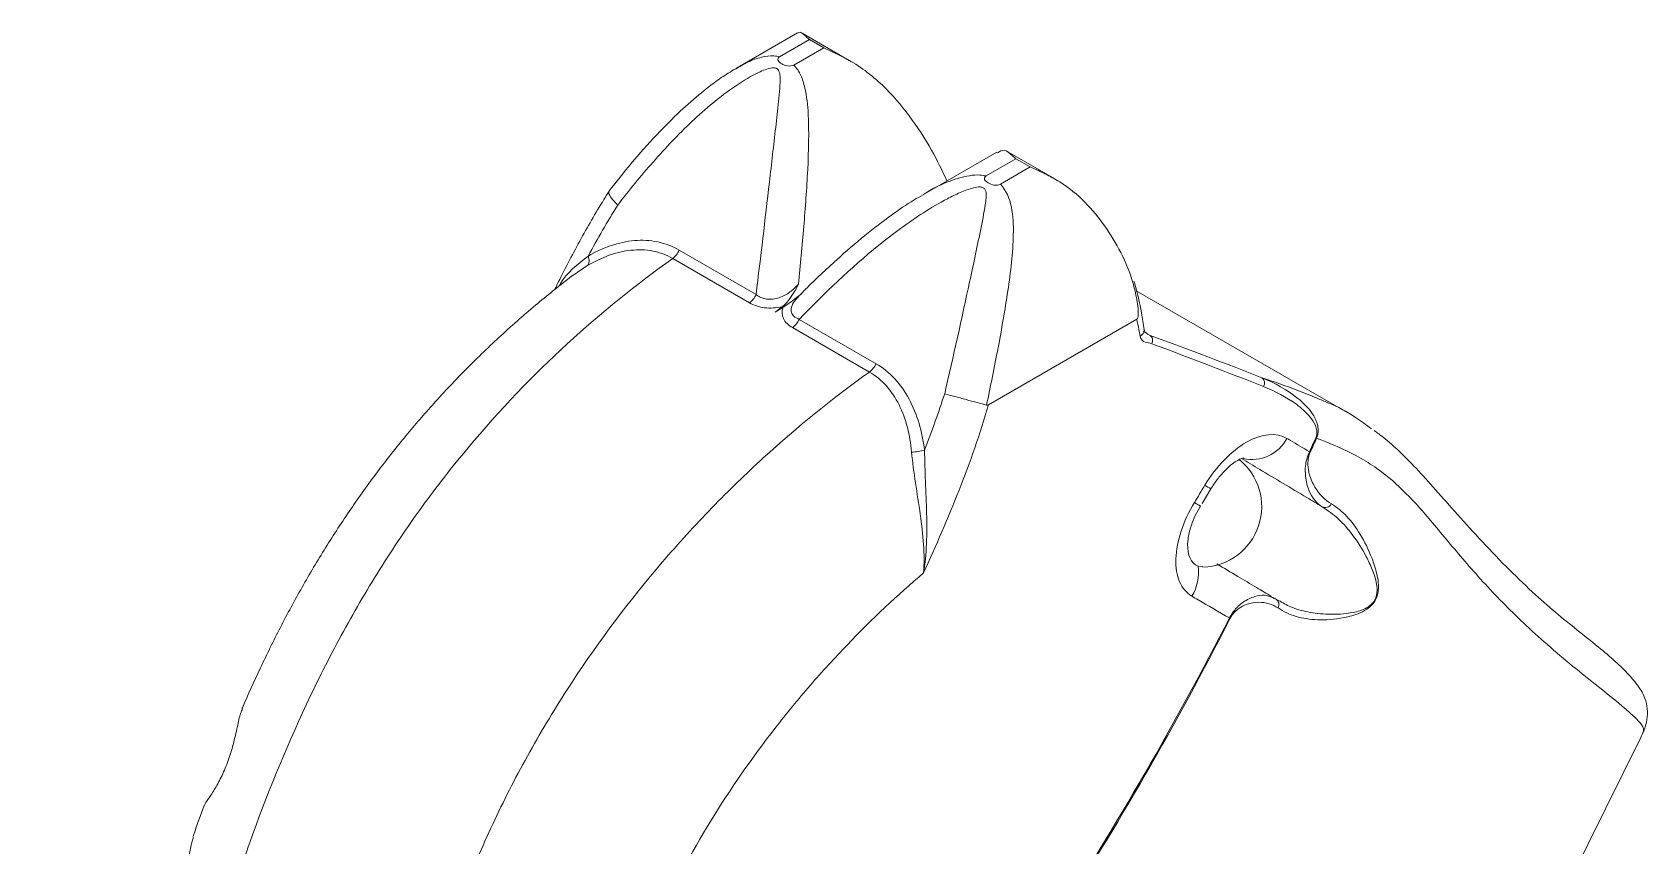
# Paper-space layout '_Isometric' of a CAD drawing. Header units: millimetres. Extents: x -15 to 40.7, y -23.2 to 50.
# Drawn here: x -11.71 to 11.97, y 38.03 to 49.97 of the extents above; entities that cross this region are included whole.
import ezdxf

# ---------------------------------------------------------------- set-up
doc = ezdxf.new("R2010")
doc.units = ezdxf.units.MM

psp = doc.layouts.new('_Isometric')

# ---------------------------------------------------------------- linework, layer by layer
at = {"color": 7, "linetype": 'Continuous', "lineweight": 15}
for p, q in [((-0.493, 49.96), (-1.387, 49.444)), ((-0.317, 49.861), (-0.754, 49.609)), ((-0.546, 49.488), (-0.108, 49.74)), ((0.267, 49.557), (-0.424, 49.956)), ((-0.108, 49.74), (-0.317, 49.861)), ((2.431, 48.212), (1.354, 47.59)), ((2.71, 48.113), (2.272, 47.861)), ((3.279, 47.818), (2.592, 48.215)), ((2.919, 47.993), (2.71, 48.113)), ((2.482, 47.74), (2.919, 47.993)), ((-2.225, 46.772), (-1.099, 46.121)), ((-1.196, 45.999), (-2.322, 46.65)), ((7.612, 44.366), (4.475, 46.177)), ((-0.819, 45.86), (-0.703, 45.934)), ((-0.467, 45.757), (0.66, 45.106)), ((2.309, 44.503), (4.482, 45.758)), ((0.562, 44.984), (-0.564, 45.635)), ((5.442, 43.057), (5.57, 43.269)), ((5.38, 42.135), (5.453, 42.132)), ((6.498, 41.666), (6.48, 41.677)), ((6.496, 41.663), (6.517, 41.655)), ((6.517, 41.655), (6.562, 41.632)), ((10.49, 36.829), (11.871, 39.623))]:
    psp.add_line(p, q, dxfattribs=at)
at = {"color": 8, "linetype": 'Continuous', "lineweight": 15}
for p, q in [((-3.566, 46.55), (-3.802, 46.391)), ((4.576, 45.579), (4.678, 45.52))]:
    psp.add_line(p, q, dxfattribs=at)
at = {"color": 7, "linetype": 'Continuous', "lineweight": 15, "flags": 128}
for points in [[(-0.716, 45.942), (-0.737, 45.925), (-0.819, 45.86)], [(5.416, 43.018), (5.416, 43.018), (5.413, 43.02), (5.407, 43.023), (5.397, 43.029), (5.384, 43.037), (5.368, 43.046), (5.349, 43.057), (5.328, 43.07)]]:
    psp.add_lwpolyline(points, dxfattribs=at)
at = {"color": 7, "linetype": 'Continuous', "lineweight": 15}
for centre, radius, start, end in [((-3.69, 46.622), 0.144, 329.6892, 26.0232), ((-2.512, 46.9), 0.314, 307.024, 335.791), ((-1.385, 46.25), 0.314, 307.024, 335.791), ((-0.753, 45.885), 0.314, 307.024, 335.791), ((0.373, 45.235), 0.314, 307.024, 335.791), ((6.257, 44.822), 0.0975, 328.0801, 53.6763), ((1.173, 44.509), 0.7, 270.5806, 286.4607), ((7.121, 44.082), 0.0673, 258.2146, 268.5651), ((5.425, 43.008), 0.889, 271.8005, 51.5006), ((7.029, 43.88), 0.0678, 257.9685, 268.2482), ((7.247, 43.093), 0.0979, 240.7616, 333.1676), ((4.717, 42.043), 0.67, 328.7466, 7.9352), ((6.47, 41.571), 0.0965, 329.8802, 60.614), ((5.912, 41.544), 0.183, 246.9441, 251.0032)]:
    psp.add_arc(centre, radius, start, end, dxfattribs=at)
at = {"color": 8, "linetype": 'Continuous', "lineweight": 15}
for centre, radius, start, end in [((6.166, 44.288), 0.588, 257.7511, 331.8046), ((7.448, 46.56), 3.789, 238.7037, 240.2706)]:
    psp.add_arc(centre, radius, start, end, dxfattribs=at)
at = {"color": 7, "linetype": 'Continuous', "lineweight": 15}
for points, knots in [([(-0.491, 49.957), (-0.479, 49.963), (-0.45, 49.977), (-0.408, 49.945), (-0.345, 49.886), (-0.317, 49.861)], [0, 0, 0, 0, 0.292361, 0.695989, 1, 1, 1, 1]), ([(-0.108, 49.74), (0.003, 49.691), (0.214, 49.596), (0.505, 49.41), (0.826, 49.137), (1.158, 48.745), (1.471, 48.272), (1.627, 47.94), (1.698, 47.789)], [0, 0, 0, 0, 0.131032, 0.249359, 0.370646, 0.589276, 0.813111, 1, 1, 1, 1]), ([(-0.754, 49.609), (-0.778, 49.595), (-0.785, 49.574), (-0.767, 49.536), (-0.747, 49.52), (-0.7, 49.493), (-0.672, 49.481), (-0.607, 49.47), (-0.57, 49.474), (-0.546, 49.488)], [0, 0, 0, 0, 0.25, 0.25, 0.5, 0.5, 0.75, 0.75, 1, 1, 1, 1]), ([(-1.403, 49.433), (-1.473, 49.391), (-1.646, 49.285), (-1.916, 49.076), (-2.232, 48.797), (-2.577, 48.45), (-2.924, 48.059), (-3.146, 47.777), (-3.251, 47.643)], [0, 0, 0, 0, 0.092847, 0.233424, 0.391868, 0.58021, 0.800057, 1, 1, 1, 1]), ([(-1.099, 46.121), (-1.032, 46.675), (-0.967, 47.226), (-0.872, 48.041), (-0.842, 48.309), (-0.797, 48.702), (-0.782, 48.83), (-0.763, 49.02), (-0.757, 49.083), (-0.747, 49.206), (-0.743, 49.266), (-0.75, 49.352), (-0.754, 49.38), (-0.774, 49.417), (-0.783, 49.428), (-0.808, 49.443), (-0.824, 49.446), (-0.873, 49.448), (-0.907, 49.439), (-0.974, 49.418), (-1.006, 49.405), (-1.166, 49.333), (-1.287, 49.258), (-1.631, 49.024), (-1.841, 48.846), (-2.241, 48.47), (-2.43, 48.27), (-2.79, 47.86), (-2.962, 47.649), (-3.128, 47.433)], [0, 0, 0, 0, 0.25, 0.25, 0.375, 0.375, 0.4375, 0.4375, 0.46875, 0.46875, 0.5, 0.5, 0.515625, 0.515625, 0.523438, 0.523438, 0.53125, 0.53125, 0.546875, 0.546875, 0.5625, 0.5625, 0.625, 0.625, 0.75, 0.75, 0.875, 0.875, 1, 1, 1, 1]), ([(-0.546, 49.488), (-0.504, 49.444), (-0.47, 49.391), (-0.418, 49.278), (-0.4, 49.218), (-0.356, 49.032), (-0.342, 48.9), (-0.321, 48.503), (-0.329, 48.23), (-0.356, 47.677), (-0.377, 47.397), (-0.423, 46.837), (-0.449, 46.555), (-0.477, 46.273)], [0, 0, 0, 0, 0.0625, 0.0625, 0.125, 0.125, 0.25, 0.25, 0.5, 0.5, 0.75, 0.75, 1, 1, 1, 1]), ([(2.438, 48.201), (2.474, 48.221), (2.545, 48.261), (2.614, 48.197), (2.692, 48.129), (2.71, 48.113)], [0, 0, 0, 0, 0.434594, 0.871603, 1, 1, 1, 1]), ([(2.272, 47.861), (2.248, 47.847), (2.242, 47.825), (2.261, 47.788), (2.281, 47.772), (2.328, 47.745), (2.356, 47.733), (2.421, 47.723), (2.458, 47.727), (2.482, 47.74)], [0, 0, 0, 0, 0.25, 0.25, 0.5, 0.5, 0.75, 0.75, 1, 1, 1, 1]), ([(2.919, 47.993), (2.992, 47.96), (3.067, 47.928), (3.213, 47.856), (3.285, 47.817), (3.488, 47.688), (3.611, 47.587), (3.941, 47.255), (4.108, 47.002), (4.248, 46.736)], [0, 0, 0, 0, 0.125, 0.125, 0.25, 0.25, 0.5, 0.5, 1, 1, 1, 1]), ([(-3.251, 47.639), (-3.277, 47.598), (-3.431, 47.359), (-3.689, 46.902), (-3.925, 46.456), (-4.041, 46.215), (-4.052, 46.191)], [0, 0, 0, 0, 0.088783, 0.517072, 0.953069, 1, 1, 1, 1]), ([(-3.128, 47.433), (-3.131, 47.436), (-3.168, 47.472), (-3.224, 47.536), (-3.265, 47.608), (-3.255, 47.631), (-3.25, 47.642)], [0, 0, 0, 0, 0.027025, 0.36956, 0.707644, 1, 1, 1, 1]), ([(1.666, 44.666), (1.793, 45.216), (1.916, 45.767), (2.09, 46.578), (2.147, 46.847), (2.225, 47.236), (2.252, 47.363), (2.271, 47.516), (2.274, 47.546), (2.274, 47.605), (2.273, 47.634), (2.254, 47.67), (2.244, 47.681), (2.218, 47.695), (2.202, 47.698), (2.154, 47.701), (2.12, 47.694), (2.02, 47.669), (1.956, 47.644), (1.829, 47.589), (1.767, 47.559), (1.585, 47.464), (1.468, 47.394), (1.126, 47.174), (0.909, 47.013), (0.284, 46.506), (-0.1, 46.137), (-0.467, 45.757)], [0, 0, 0, 0, 0.25, 0.25, 0.375, 0.375, 0.4375, 0.4375, 0.453125, 0.453125, 0.46875, 0.46875, 0.476563, 0.476563, 0.484375, 0.484375, 0.5, 0.5, 0.53125, 0.53125, 0.5625, 0.5625, 0.625, 0.625, 0.75, 0.75, 1, 1, 1, 1]), ([(2.482, 47.74), (2.567, 47.654), (2.618, 47.532), (2.67, 47.276), (2.675, 47.14), (2.667, 46.732), (2.633, 46.453), (2.551, 45.896), (2.501, 45.617), (2.395, 45.057), (2.338, 44.777), (2.279, 44.497)], [0, 0, 0, 0, 0.125, 0.125, 0.25, 0.25, 0.5, 0.5, 0.75, 0.75, 1, 1, 1, 1]), ([(1.35, 47.584), (1.305, 47.559), (1.144, 47.47), (0.859, 47.271), (0.477, 46.98), (0.059, 46.613), (-0.262, 46.314), (-0.442, 46.131), (-0.475, 46.097)], [0, 0, 0, 0, 0.063322, 0.230072, 0.437999, 0.669752, 0.939151, 1, 1, 1, 1]), ([(-3.561, 46.686), (-3.343, 46.811), (-3.112, 46.893), (-2.768, 46.922), (-2.652, 46.916), (-2.431, 46.869), (-2.325, 46.829), (-2.225, 46.772)], [0, 0, 0, 0, 0.5, 0.5, 0.75, 0.75, 1, 1, 1, 1]), ([(-2.322, 46.65), (-2.415, 46.703), (-2.512, 46.739), (-2.718, 46.779), (-2.826, 46.782), (-3.147, 46.749), (-3.363, 46.668), (-3.566, 46.55)], [0, 0, 0, 0, 0.25, 0.25, 0.5, 0.5, 1, 1, 1, 1]), ([(4.482, 45.758), (4.49, 45.762), (4.495, 45.774), (4.501, 45.796), (4.503, 45.807), (4.505, 45.841), (4.505, 45.863), (4.501, 45.93), (4.495, 45.973), (4.474, 46.101), (4.455, 46.185), (4.386, 46.431), (4.327, 46.588), (4.248, 46.736)], [0, 0, 0, 0, 0.03125, 0.03125, 0.0625, 0.0625, 0.125, 0.125, 0.25, 0.25, 0.5, 0.5, 1, 1, 1, 1]), ([(-2.322, 46.65), (-2.851, 46.272), (-3.367, 45.857), (-4.37, 44.937), (-4.856, 44.432), (-5.556, 43.592), (-5.784, 43.3), (-6.216, 42.703), (-6.422, 42.397), (-6.816, 41.768), (-7.004, 41.446), (-7.361, 40.787), (-7.532, 40.448), (-8.006, 39.435), (-8.279, 38.757), (-8.644, 37.742), (-8.758, 37.403), (-8.972, 36.735), (-9.071, 36.406), (-9.354, 35.434), (-9.521, 34.807), (-9.833, 33.591), (-9.976, 33.01), (-10.387, 31.354), (-10.641, 30.359), (-10.997, 28.961), (-11.112, 28.512), (-11.322, 27.637), (-11.417, 27.21), (-11.572, 26.358), (-11.632, 25.933), (-11.701, 25.071), (-11.71, 24.632), (-11.669, 23.733), (-11.618, 23.275), (-11.495, 22.572), (-11.445, 22.335), (-11.325, 21.852), (-11.255, 21.607), (-11.169, 21.356)], [0, 0, 0, 0, 0.0625, 0.0625, 0.125, 0.125, 0.15625, 0.15625, 0.1875, 0.1875, 0.21875, 0.21875, 0.25, 0.25, 0.3125, 0.3125, 0.34375, 0.34375, 0.375, 0.375, 0.4375, 0.4375, 0.5, 0.5, 0.625, 0.625, 0.6875, 0.6875, 0.75, 0.75, 0.8125, 0.8125, 0.875, 0.875, 0.9375, 0.9375, 0.96875, 0.96875, 1, 1, 1, 1]), ([(-3.803, 46.392), (-3.969, 46.26), (-4.318, 45.984), (-4.834, 45.531), (-5.343, 45.041), (-5.809, 44.547), (-6.245, 44.042), (-6.653, 43.524), (-7.045, 42.975), (-7.414, 42.41), (-7.758, 41.83), (-8.076, 41.242), (-8.365, 40.648), (-8.549, 40.251), (-8.633, 40.05), (-8.634, 40.048)], [0, 0, 0, 0, 0.084343, 0.176836, 0.266655, 0.354522, 0.432392, 0.514954, 0.596985, 0.678594, 0.75984, 0.840815, 0.92031, 0.999076, 1, 1, 1, 1]), ([(-1.099, 46.121), (-1.058, 46.088), (-1.005, 46.064), (-0.886, 46.046), (-0.821, 46.054), (-0.702, 46.094), (-0.649, 46.124), (-0.555, 46.193), (-0.514, 46.232), (-0.477, 46.273)], [0, 0, 0, 0, 0.25, 0.25, 0.5, 0.5, 0.75, 0.75, 1, 1, 1, 1]), ([(4.59, 45.607), (4.578, 45.688), (4.542, 45.917), (4.491, 46.159), (4.442, 46.31), (4.439, 46.319)], [0, 0, 0, 0, 0.33872, 0.95694, 1, 1, 1, 1]), ([(-0.716, 45.942), (-0.801, 45.923), (-0.892, 45.917), (-1.058, 45.938), (-1.134, 45.963), (-1.196, 45.999)], [0, 0, 0, 0, 0.5, 0.5, 1, 1, 1, 1]), ([(-0.703, 45.934), (-0.672, 45.955), (-0.609, 45.997), (-0.517, 46.066), (-0.458, 46.112), (-0.431, 46.133), (-0.431, 46.134)], [0, 0, 0, 0, 0.350037, 0.71001, 0.995074, 1, 1, 1, 1]), ([(-0.564, 45.635), (-0.626, 45.671), (-0.674, 45.716), (-0.724, 45.82), (-0.724, 45.878), (-0.703, 45.934)], [0, 0, 0, 0, 0.5, 0.5, 1, 1, 1, 1]), ([(4.533, 45.511), (4.527, 45.544), (4.52, 45.576), (4.514, 45.609), (4.504, 45.659), (4.493, 45.708), (4.482, 45.758), (4.482, 45.758), (4.482, 45.758), (4.482, 45.758)], [0, 0, 0, 0, 0.0001165475, 0.0001165475, 0.0001165475, 0.0002926609, 0.0002926609, 0.0002926609, 0.0002927209, 0.0002927209, 0.0002927209, 0.0002927209]), ([(4.649, 45.535), (4.633, 45.547), (4.598, 45.574), (4.592, 45.593), (4.589, 45.603)], [0, 0, 0, 0, 0.468354, 1, 1, 1, 1]), ([(4.704, 45.4), (4.713, 45.421), (4.716, 45.447), (4.706, 45.493), (4.693, 45.511), (4.678, 45.52)], [0, 0, 0, 0, 0.5, 0.5, 1, 1, 1, 1]), ([(0.66, 45.106), (0.76, 45.048), (0.853, 44.973), (1.015, 44.798), (1.085, 44.698), (1.203, 44.477), (1.252, 44.355), (1.327, 44.105), (1.354, 43.974), (1.371, 43.838)], [0, 0, 0, 0, 0.25, 0.25, 0.5, 0.5, 0.75, 0.75, 1, 1, 1, 1]), ([(-1.376, 15.703), (-1.447, 15.945), (-1.531, 16.198), (-1.711, 16.716), (-1.809, 16.981), (-2.113, 17.787), (-2.332, 18.344), (-3.025, 20.053), (-3.535, 21.243), (-4.539, 23.703), (-5.032, 24.976), (-5.823, 27.563), (-6.128, 28.878), (-6.351, 30.902), (-6.386, 31.589), (-6.362, 32.971), (-6.303, 33.663), (-6.084, 35.043), (-5.924, 35.733), (-5.599, 36.774), (-5.476, 37.121), (-5.207, 37.805), (-5.06, 38.143), (-4.741, 38.812), (-4.569, 39.143), (-4.199, 39.798), (-4.002, 40.122), (-3.388, 41.057), (-2.946, 41.642), (-2.24, 42.467), (-1.996, 42.734), (-1.499, 43.248), (-1.247, 43.491), (-0.485, 44.188), (0.034, 44.606), (0.562, 44.984)], [0, 0, 0, 0, 0.03125, 0.03125, 0.0625, 0.0625, 0.125, 0.125, 0.25, 0.25, 0.375, 0.375, 0.5, 0.5, 0.5625, 0.5625, 0.625, 0.625, 0.6875, 0.6875, 0.71875, 0.71875, 0.75, 0.75, 0.78125, 0.78125, 0.8125, 0.8125, 0.875, 0.875, 0.90625, 0.90625, 0.9375, 0.9375, 1, 1, 1, 1]), ([(1.18, 43.81), (1.169, 43.934), (1.149, 44.054), (1.089, 44.286), (1.048, 44.398), (0.945, 44.605), (0.884, 44.698), (0.738, 44.861), (0.654, 44.931), (0.562, 44.984)], [0, 0, 0, 0, 0.25, 0.25, 0.5, 0.5, 0.75, 0.75, 1, 1, 1, 1]), ([(6.315, 44.9), (6.506, 44.822), (6.684, 44.726), (6.921, 44.534), (6.995, 44.462), (7.085, 44.329), (7.112, 44.28), (7.137, 44.193), (7.143, 44.162), (7.143, 44.092), (7.138, 44.053), (7.119, 44.015)], [0, 0, 0, 0, 0.5, 0.5, 0.75, 0.75, 0.875, 0.875, 0.9375, 0.9375, 1, 1, 1, 1]), ([(7.107, 44.016), (7.124, 44.054), (7.125, 44.089), (7.118, 44.149), (7.11, 44.174), (7.08, 44.247), (7.053, 44.287), (6.965, 44.396), (6.895, 44.456), (6.675, 44.618), (6.512, 44.701), (6.34, 44.77)], [0, 0, 0, 0, 0.0625, 0.0625, 0.125, 0.125, 0.25, 0.25, 0.5, 0.5, 1, 1, 1, 1]), ([(2.279, 44.497), (2.197, 44.52), (2.09, 44.549), (1.867, 44.611), (1.755, 44.641), (1.666, 44.666)], [0, 0, 0, 0, 0.5, 0.5, 1, 1, 1, 1]), ([(7.126, 44.599), (7.179, 44.577), (7.386, 44.494), (7.636, 44.368), (7.846, 44.208), (7.924, 44.149)], [0, 0, 0, 0, 0.178493, 0.695997, 1, 1, 1, 1]), ([(2.309, 44.503), (2.247, 44.291), (2.18, 44.079), (2.035, 43.662), (1.957, 43.456), (1.715, 42.84), (1.539, 42.436), (1.356, 42.036)], [0, 0, 0, 0, 0.25, 0.25, 0.5, 0.5, 1, 1, 1, 1]), ([(2.279, 44.497), (2.284, 44.496), (2.29, 44.496), (2.295, 44.497), (2.3, 44.499), (2.305, 44.501), (2.309, 44.503)], [0, 0, 0, 0, 0.00002232162, 0.00002232162, 0.00002232162, 0.00004121863, 0.00004121863, 0.00004121863, 0.00004121863]), ([(6.684, 44.01), (6.531, 44.102), (6.314, 44.082), (5.978, 43.889), (5.866, 43.8), (5.658, 43.584), (5.562, 43.458), (5.48, 43.322)], [0, 0, 0, 0, 0.5, 0.5, 0.75, 0.75, 1, 1, 1, 1]), ([(11.865, 39.608), (11.866, 39.61), (11.896, 39.67), (11.936, 39.758), (11.974, 39.924), (11.969, 40.083), (11.926, 40.226), (11.865, 40.332), (11.824, 40.388), (11.78, 40.446), (11.683, 40.561), (11.524, 40.717), (11.273, 40.933), (10.974, 41.171), (10.643, 41.435), (10.303, 41.735), (9.926, 42.096), (9.544, 42.494), (9.184, 42.893), (8.864, 43.255), (8.589, 43.566), (8.333, 43.821), (8.132, 44.002), (8.008, 44.093), (7.964, 44.125)], [0, 0, 0, 0, 0.0007003, 0.0221648, 0.0386345, 0.0556449, 0.0729488, 0.0868726, 0.098149, 0.1101263, 0.125405, 0.1672391, 0.2134074, 0.2663832, 0.322423, 0.3861835, 0.4641756, 0.5536696, 0.6432547, 0.7298594, 0.8132088, 0.8844446, 0.9596178, 1, 1, 1, 1]), ([(1.371, 43.838), (1.372, 43.685), (1.378, 43.531), (1.391, 43.221), (1.398, 43.065), (1.409, 42.608), (1.401, 42.309), (1.356, 42.036)], [0, 0, 0, 0, 0.25, 0.25, 0.5, 0.5, 1, 1, 1, 1]), ([(6.684, 44.01), (6.701, 44), (6.718, 43.99), (6.735, 43.98), (6.828, 43.924), (6.921, 43.869), (7.014, 43.813)], [0, 0, 0, 0, 0.0001053424, 0.0001053424, 0.0001053424, 0.0006844396, 0.0006844396, 0.0006844396, 0.0006844396]), ([(1.18, 43.81), (1.194, 43.66), (1.215, 43.509), (1.261, 43.203), (1.286, 43.047), (1.329, 42.746), (1.346, 42.597), (1.366, 42.307), (1.367, 42.167), (1.356, 42.036)], [0, 0, 0, 0, 0.25, 0.25, 0.5, 0.5, 0.75, 0.75, 1, 1, 1, 1]), ([(5.569, 43.27), (5.573, 43.275), (5.605, 43.329), (5.674, 43.427), (5.78, 43.548), (5.88, 43.636), (5.968, 43.694), (6.024, 43.72), (6.051, 43.725), (6.047, 43.725), (6.046, 43.725)], [0, 0, 0, 0, 0.020782, 0.190625, 0.366733, 0.536121, 0.681393, 0.83633, 0.978342, 1, 1, 1, 1]), ([(7.2, 43.008), (7.124, 43.053), (6.934, 43.167), (6.629, 43.349), (6.31, 43.54), (6.106, 43.662), (6.017, 43.715)], [0, 0, 0, 0, 0.189545, 0.481273, 0.773007, 1, 1, 1, 1]), ([(7.2, 43.008), (7.119, 43.056), (7.054, 43.134), (6.983, 43.308), (6.964, 43.375), (6.952, 43.503), (6.95, 43.551), (6.959, 43.635), (6.964, 43.665), (6.982, 43.734), (6.995, 43.773), (7.014, 43.813)], [0, 0, 0, 0, 0.5, 0.5, 0.75, 0.75, 0.875, 0.875, 0.9375, 0.9375, 1, 1, 1, 1]), ([(7.026, 43.812), (7.008, 43.773), (7, 43.736), (6.991, 43.674), (6.99, 43.647), (6.993, 43.571), (7.001, 43.529), (7.032, 43.413), (7.062, 43.35), (7.161, 43.185), (7.241, 43.105), (7.335, 43.049)], [0, 0, 0, 0, 0.0625, 0.0625, 0.125, 0.125, 0.25, 0.25, 0.5, 0.5, 1, 1, 1, 1]), ([(5.328, 43.07), (5.353, 43.112), (5.378, 43.154), (5.404, 43.196), (5.429, 43.238), (5.455, 43.28), (5.48, 43.322)], [0, 0, 0, 0, 0.0001473651, 0.0001473651, 0.0001473651, 0.0002944823, 0.0002944823, 0.0002944823, 0.0002944823]), ([(5.328, 43.07), (5.246, 42.935), (5.179, 42.792), (5.086, 42.51), (5.059, 42.37), (5.051, 42.116), (5.07, 42.001), (5.15, 41.813), (5.211, 41.741), (5.29, 41.695)], [0, 0, 0, 0, 0.25, 0.25, 0.5, 0.5, 0.75, 0.75, 1, 1, 1, 1]), ([(5.416, 43.018), (5.36, 42.925), (5.315, 42.831), (5.25, 42.639), (5.231, 42.546), (5.222, 42.298), (5.278, 42.176), (5.38, 42.135)], [0, 0, 0, 0, 0.25, 0.25, 0.5, 0.5, 1, 1, 1, 1]), ([(7.335, 43.049), (7.499, 42.951), (7.635, 42.805), (7.82, 42.499), (7.879, 42.383), (7.957, 42.179), (7.982, 42.106), (8.011, 41.981), (8.019, 41.937), (8.025, 41.861), (8.025, 41.835), (8.023, 41.777), (8.019, 41.746), (8.001, 41.678), (7.984, 41.641), (7.941, 41.577), (7.916, 41.552), (7.845, 41.493), (7.8, 41.47), (7.673, 41.414), (7.595, 41.395), (7.377, 41.352), (7.25, 41.346), (7.018, 41.354), (6.913, 41.37), (6.722, 41.428), (6.635, 41.469), (6.553, 41.522)], [0, 0, 0, 0, 0.25, 0.25, 0.375, 0.375, 0.4375, 0.4375, 0.46875, 0.46875, 0.484375, 0.484375, 0.5, 0.5, 0.515625, 0.515625, 0.53125, 0.53125, 0.5625, 0.5625, 0.625, 0.625, 0.75, 0.75, 0.875, 0.875, 1, 1, 1, 1]), ([(5.658, 42.168), (5.759, 42.108), (5.952, 41.992), (6.219, 41.833), (6.385, 41.734), (6.458, 41.691)], [0, 0, 0, 0, 0.3837282, 0.7288294, 1, 1, 1, 1]), ([(1.356, 42.036), (0.976, 41.713), (0.601, 41.362), (0.051, 40.787), (-0.131, 40.589), (-0.482, 40.182), (-0.654, 39.973), (-1.154, 39.329), (-1.469, 38.878), (-2.053, 37.923), (-2.313, 37.433), (-2.539, 36.933)], [0, 0, 0, 0, 0.25, 0.25, 0.375, 0.375, 0.5, 0.5, 0.75, 0.75, 1, 1, 1, 1]), ([(5.841, 41.375), (5.686, 41.464), (5.534, 41.553), (5.382, 41.641), (5.351, 41.659), (5.32, 41.677), (5.29, 41.695)], [0.00001396, 0.00001396, 0.00001396, 0.00001396, 0.000927453, 0.000927453, 0.000927453, 0.001114253, 0.001114253, 0.001114253, 0.001114253]), ([(6.553, 41.522), (6.473, 41.576), (6.379, 41.606), (6.214, 41.605), (6.154, 41.598), (6.052, 41.56), (6.017, 41.543), (5.957, 41.5), (5.937, 41.483), (5.893, 41.436), (5.871, 41.406), (5.853, 41.371)], [0, 0, 0, 0, 0.5, 0.5, 0.75, 0.75, 0.875, 0.875, 0.9375, 0.9375, 1, 1, 1, 1]), ([(-8.625, 40.045), (-8.636, 40.023), (-8.667, 39.964), (-8.702, 39.783), (-8.759, 39.536), (-8.836, 39.281), (-8.93, 39.053), (-9.036, 38.86), (-9.133, 38.713), (-9.185, 38.644), (-9.186, 38.624), (-9.186, 38.622)], [0, 0, 0, 0, 0.075376, 0.209097, 0.339456, 0.453605, 0.565968, 0.686113, 0.820629, 0.977566, 1, 1, 1, 1]), ([(-9.193, 38.624), (-9.244, 38.482), (-9.301, 38.327), (-9.351, 38.173), (-9.356, 38.16)], [0, 0, 0, 0, 0.91096, 1, 1, 1, 1]), ([(-9.345, 38.156), (-9.352, 38.138), (-9.376, 38.082), (-9.402, 37.925), (-9.44, 37.709), (-9.489, 37.481), (-9.553, 37.261), (-9.636, 37.054), (-9.732, 36.869), (-9.79, 36.788), (-9.787, 36.768), (-9.787, 36.768)], [0, 0, 0, 0, 0.052466, 0.1680616, 0.2804939, 0.3838326, 0.4936367, 0.6200056, 0.7704466, 0.9951172, 1, 1, 1, 1])]:
    psp.add_open_spline(points, degree=3, knots=knots, dxfattribs=at)
at = {"color": 8, "linetype": 'Continuous', "lineweight": 15}
for points, knots in [([(-1.401, 49.429), (-1.341, 49.465), (-1.219, 49.54), (-1.026, 49.608), (-0.867, 49.63), (-0.782, 49.614), (-0.754, 49.609)], [0, 0, 0, 0, 0.283653, 0.588844, 0.8692, 1, 1, 1, 1]), ([(1.349, 47.587), (1.364, 47.596), (1.526, 47.703), (1.807, 47.82), (2.115, 47.889), (2.243, 47.866), (2.272, 47.861)], [0, 0, 0, 0, 0.05229, 0.568507, 0.899494, 1, 1, 1, 1]), ([(-3.989, 46.242), (-3.982, 46.255), (-3.888, 46.43), (-3.718, 46.563), (-3.561, 46.686)], [0, 0, 0, 0, 0.074793, 1, 1, 1, 1]), ([(-0.47, 46.092), (-0.487, 46.077), (-0.534, 46.037), (-0.577, 45.961), (-0.592, 45.879), (-0.57, 45.83), (-0.531, 45.787), (-0.497, 45.771), (-0.467, 45.757)], [0, 0, 0, 0, 0.129129, 0.357753, 0.564291, 0.74752, 0.779025, 1, 1, 1, 1]), ([(4.588, 45.607), (4.589, 45.602), (4.592, 45.59), (4.587, 45.571), (4.572, 45.542), (4.548, 45.523), (4.533, 45.511)], [0, 0, 0, 0, 0.15433, 0.376828, 0.594766, 1, 1, 1, 1]), ([(6.315, 44.9), (6.493, 44.841), (6.787, 44.742), (7.03, 44.639), (7.126, 44.599)], [0, 0, 0, 0, 0.604127, 1, 1, 1, 1]), ([(11.871, 39.623), (11.886, 39.653), (11.916, 39.719), (11.909, 39.764), (11.873, 39.828), (11.783, 39.919), (11.594, 40.089), (11.299, 40.329), (10.79, 40.73), (10.19, 41.251), (9.576, 41.872), (9.062, 42.477), (8.623, 43.013), (8.269, 43.368), (7.97, 43.598), (7.622, 43.809), (7.32, 43.933), (7.119, 44.015)], [0, 0, 0, 0, 0.013879, 0.030133, 0.046745, 0.07404, 0.10199, 0.153865, 0.206178, 0.310789, 0.409282, 0.508365, 0.609459, 0.711795, 0.783614, 0.855598, 1, 1, 1, 1]), ([(6.562, 41.632), (6.62, 41.599), (6.75, 41.524), (6.99, 41.456), (7.288, 41.421), (7.578, 41.434), (7.801, 41.49), (7.906, 41.558), (7.948, 41.602), (7.968, 41.632), (7.983, 41.662), (7.991, 41.683), (8, 41.717), (8.009, 41.782), (7.995, 41.923), (7.935, 42.094), (7.818, 42.341), (7.653, 42.596), (7.443, 42.84), (7.281, 42.952), (7.2, 43.008)], [0, 0, 0, 0, 0.081738, 0.184472, 0.293233, 0.40321, 0.452885, 0.46756, 0.475629, 0.48112, 0.482857, 0.489601, 0.490944, 0.499184, 0.522944, 0.580715, 0.639618, 0.760238, 0.879744, 1, 1, 1, 1]), ([(5.841, 41.375), (5.851, 41.393), (5.871, 41.429), (5.912, 41.486), (5.989, 41.571), (6.113, 41.657), (6.254, 41.706), (6.392, 41.715), (6.461, 41.68), (6.496, 41.663)], [0, 0, 0, 0, 0.0337928, 0.0665716, 0.1235748, 0.2714206, 0.5078163, 0.7516021, 1, 1, 1, 1])]:
    psp.add_open_spline(points, degree=3, knots=knots, dxfattribs=at)
at = {"color": 7, "linetype": 'Continuous', "lineweight": 15}
for points in [[(-3.128, 47.433), (-3.281, 47.19), (-3.423, 46.94), (-3.561, 46.686)], [(-0.716, 45.942), (-0.614, 46.022), (-0.542, 46.148), (-0.477, 46.273)], [(4.533, 45.511), (4.552, 45.401), (4.643, 45.423), (4.704, 45.4)], [(4.678, 45.52), (5.262, 45.305), (5.798, 45.107), (6.315, 44.9)], [(6.34, 44.77), (5.823, 44.979), (5.287, 45.18), (4.704, 45.4)], [(1.371, 43.838), (1.477, 44.111), (1.574, 44.387), (1.666, 44.666)], [(7.014, 43.813), (7.045, 43.881), (7.076, 43.949), (7.107, 44.016)], [(7.119, 44.015), (7.089, 43.947), (7.058, 43.88), (7.026, 43.812)], [(3.257, 36.895), (4.184, 38.333), (5.047, 39.823), (5.841, 41.375)], [(5.853, 41.371), (5.059, 39.815), (4.196, 38.322), (3.269, 36.881)]]:
    psp.add_open_spline(points, degree=3, dxfattribs=at)

doc.saveas('drawing.dxf')
